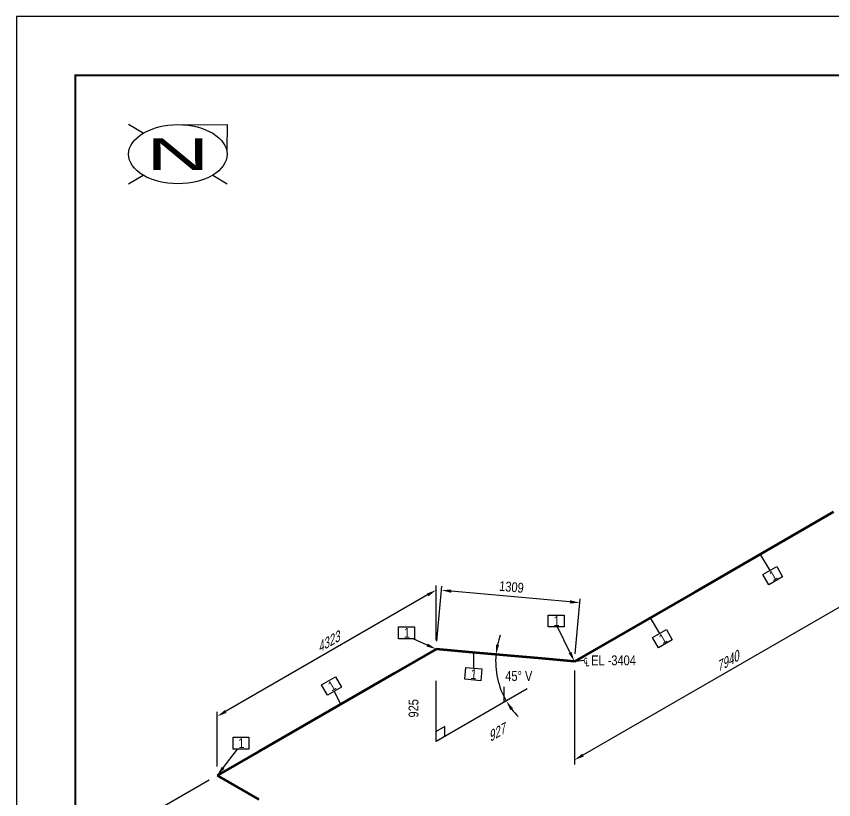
# Model space of a CAD drawing. Header units: millimetres. Extents: x 0 to 594, y 0 to 420.
# Drawn here: x 0 to 207.5, y 221.1 to 420 of the extents above; entities that cross this region are included whole.
import ezdxf
from ezdxf import colors
from ezdxf.entities.mleader import LeaderData, LeaderLine
from ezdxf.enums import TextEntityAlignment as Align
from ezdxf.math import Vec2, Vec3

# ---------------------------------------------------------------- set-up
doc = ezdxf.new("R2010")
doc.units = ezdxf.units.MM
doc.header["$LTSCALE"] = 0.25
for name, color, linetype in [('기울이기 상자', 7, 'Continuous'), ('주석', 7, 'Continuous'), ('치수', 1, 'Continuous')]:
    doc.layers.add(name, color=color, linetype=linetype)
doc.layers.add('파이프', color=3, linetype='Continuous', lineweight=70)
doc.styles.add('AdskIsoAnnotation', font='arial.ttf', dxfattribs={"width": 0.8, "height": 1})
doc.styles.add('AdskIsoMetric', font='arial.ttf', dxfattribs={"width": 0.8, "height": 2.5})
doc.styles.add('AdskIsoMetric-30', font='arial.ttf', dxfattribs={"width": 0.8, "height": 2.5})
doc.styles.add('AdskIsoMetric30', font='arial.ttf', dxfattribs={"width": 0.8, "oblique": 30, "height": 2.5})
doc.styles.get("Standard").update_dxf_attribs({"font": 'arial.ttf'})
doc.dimstyles.new('AdskIsoMetric', dxfattribs={"dimtxt": 2.5, "dimasz": 2.5, "dimexe": 1, "dimexo": 2, "dimgap": 0.8, "dimtad": 1, "dimdec": 0, "dimrnd": 1, "dimzin": 0, "dimdsep": 46, "dimtxsty": 'AdskIsoMetric', "dimcen": 0, "dimclrt": 7, "dimadec": 0, "dimazin": 0, "dimtfac": 1, "dimtdec": 0, "dimtmove": 1, "dimatfit": 3, "dimfxl": 0, "dimfrac": 2, "dimtolj": 1, "dimtzin": 0, "dimarcsym": 0})

# ---------------------------------------------------------------- blocks, each defined once
blk = doc.blocks.new('*D21')
at = {"layer": 'Defpoints', "color": 0}
for p in [(121.74, 257.99), (141.66, 256.2), (121.79, 253.91), (124.34, 246.2)]:
    blk.add_point(p, dxfattribs=at)
at = {"layer": '치수', "color": 0, "lineweight": -2}
for start, end in [(160.509, 167.6757), (174.8423, 210), (217.1666, 224.3333)]:
    blk.add_arc((141.66, 256.2), 20, start, end, dxfattribs=at)
at = {"layer": '치수', "color": 0}
for points in [[(122.53, 260.4), (121.71, 260.53), (121.74, 257.99)], [(125.38, 243.88), (126.07, 244.34), (124.34, 246.2)]]:
    blk.add_solid(points, dxfattribs=at)
at = {"layer": '치수', "color": 7, "insert": (127.53, 252.51), "char_height": 2.5, "attachment_point": 5, "style": 'AdskIsoMetric'}
blk.add_mtext('\\A1;45° V', dxfattribs=at)
blk = doc.blocks.new('*D24')
at = {"layer": 'Defpoints', "color": 0}
for p in [(50.96, 227.26), (100.4, 198.72), (87.41, 191.22)]:
    blk.add_point(p, dxfattribs=at)
at = {"layer": '치수', "color": 0, "lineweight": -2}
for p, q in [((48.96, 226.11), (36.97, 219.19)), ((40.14, 218.51), (85.24, 192.47)), ((98.4, 197.57), (86.41, 190.65))]:
    blk.add_line(p, q, dxfattribs=at)
at = {"layer": '치수', "color": 0}
for points in [[(40.35, 218.87), (39.93, 218.15), (37.97, 219.76)], [(85.45, 192.83), (85.03, 192.11), (87.41, 191.22)]]:
    blk.add_solid(points, dxfattribs=at)
at = {"layer": '치수', "color": 7, "insert": (64.96, 206.8), "char_height": 2.5, "attachment_point": 5, "rotation": 330, "style": 'AdskIsoMetric30'}
blk.add_mtext('\\A1;4238', dxfattribs=at)
blk = doc.blocks.new('*D25')
at = {"layer": 'Defpoints', "color": 0}
for p in [(106.56, 259.36), (50.96, 242.26), (50.96, 227.26)]:
    blk.add_point(p, dxfattribs=at)
at = {"layer": '치수', "color": 0, "lineweight": -2}
for p, q in [((106.56, 261.67), (106.56, 275.52)), ((104.4, 273.11), (53.13, 243.51)), ((50.96, 229.57), (50.96, 243.42))]:
    blk.add_line(p, q, dxfattribs=at)
at = {"layer": '치수', "color": 0}
for points in [[(104.19, 273.47), (104.61, 272.75), (106.56, 274.36)], [(52.92, 243.87), (53.34, 243.15), (50.96, 242.26)]]:
    blk.add_solid(points, dxfattribs=at)
at = {"layer": '치수', "color": 7, "insert": (78.98, 261.06), "char_height": 2.5, "attachment_point": 5, "rotation": 30, "style": 'AdskIsoMetric30'}
blk.add_mtext('\\A1;4323', dxfattribs=at)
blk = doc.blocks.new('*D26')
at = {"layer": 'Defpoints', "color": 0}
for p in [(107.91, 274.3), (106.56, 259.36), (141.66, 256.2)]:
    blk.add_point(p, dxfattribs=at)
at = {"layer": '치수', "color": 0, "lineweight": -2}
for p, q in [((106.74, 261.36), (108, 275.3)), ((140.52, 271.36), (110.4, 274.08)), ((141.84, 258.19), (143.1, 272.13))]:
    blk.add_line(p, q, dxfattribs=at)
at = {"layer": '치수', "color": 0}
for points in [[(110.44, 274.49), (110.36, 273.66), (107.91, 274.3)], [(140.56, 271.77), (140.48, 270.94), (143.01, 271.13)]]:
    blk.add_solid(points, dxfattribs=at)
at = {"layer": '치수', "color": 7, "insert": (125.68, 275.13), "char_height": 2.5, "attachment_point": 5, "rotation": 354.8423, "style": 'AdskIsoMetric'}
blk.add_mtext('\\A1;1309', dxfattribs=at)
blk = doc.blocks.new('*D27')
at = {"layer": 'Defpoints', "color": 0}
for p in [(218.06, 300.3), (141.66, 256.2), (141.65, 231.2)]:
    blk.add_point(p, dxfattribs=at)
at = {"layer": '치수', "color": 0, "lineweight": -2}
for p, q in [((218.06, 297.99), (218.05, 274.15)), ((215.89, 274.05), (143.82, 232.45)), ((141.66, 253.89), (141.65, 230.04))]:
    blk.add_line(p, q, dxfattribs=at)
at = {"layer": '치수', "color": 0}
for points in [[(215.68, 274.41), (216.1, 273.69), (218.05, 275.3)], [(143.61, 232.81), (144.03, 232.08), (141.65, 231.2)]]:
    blk.add_solid(points, dxfattribs=at)
at = {"layer": '치수', "color": 7, "insert": (180.29, 256.12), "char_height": 2.5, "attachment_point": 5, "rotation": 30, "style": 'AdskIsoMetric30'}
blk.add_mtext('\\A1;7940', dxfattribs=at)
blk = doc.blocks.new('*D39')
at = {"layer": 'Defpoints', "color": 0}
for p in [(141.66, 256.2), (106.56, 235.93), (106.56, 235.93)]:
    blk.add_point(p, dxfattribs=at)
at = {"layer": '치수', "color": 7, "insert": (121.69, 238.03), "char_height": 2.5, "attachment_point": 5, "rotation": 30, "style": 'AdskIsoMetric30'}
blk.add_mtext('\\A1;927', dxfattribs=at)
blk = doc.blocks.new('*D40')
at = {"layer": 'Defpoints', "color": 0}
for p in [(106.56, 259.36), (106.56, 259.36), (106.56, 235.93)]:
    blk.add_point(p, dxfattribs=at)
at = {"layer": '치수', "color": 7, "insert": (100.82, 244.33), "char_height": 2.5, "attachment_point": 5, "rotation": 90, "style": 'AdskIsoMetric-30'}
blk.add_mtext('\\A1;925', dxfattribs=at)
blk = doc.blocks.new('절곡부-2-Iso2DSkew90')
at = {"color": 0, "linetype": 'ByBlock', "lineweight": -2, "extrusion": (0, 0.816497, 0.57735)}
for p, q in [((10.61, 6.12), (0, 0)), ((0, 0), (10.61, -6.12)), ((0, 0), (0, 0))]:
    blk.add_line(p, q, dxfattribs=at)
blk = doc.blocks.new('절곡부-1-Iso2DSkew60')
at = {"color": 0, "linetype": 'ByBlock', "lineweight": -2, "extrusion": (0.707107, -0.408248, 0.57735)}
for p, q in [((0, 0), (-10.61, -6.12)), ((0, 0), (0, 0)), ((9.18, -0.84), (0, 0))]:
    blk.add_line(p, q, dxfattribs=at)
blk = doc.blocks.new('절곡부-3-Iso2DSkew90')
at = {"color": 0, "linetype": 'ByBlock', "lineweight": -2, "extrusion": (-0.707107, 0.408248, -0.57735)}
for p, q in [((10.61, 6.12), (0, 0)), ((0, 0), (-9.18, 0.84)), ((0, 0), (0, 0))]:
    blk.add_line(p, q, dxfattribs=at)
blk = doc.blocks.new('AnnoRect')
at = {"color": 0, "linetype": 'ByBlock', "lineweight": -2}
blk.add_wipeout([(-0.81, -0.6), (-0.81, 0.6), (0.81, 0.6), (0.81, -0.6)], dxfattribs=at)
blk.add_lwpolyline([(-0.81, -0.6), (-0.81, 0.6), (0.81, 0.6), (0.81, -0.6)], close=True, dxfattribs=at)
at = {"color": 0, "linetype": 'ByBlock', "lineweight": -2, "style": 'AdskIsoAnnotation', "width": 0.8}
blk.add_attdef('XX', text='', height=1, dxfattribs=at).set_placement((0, 0), align=Align.MIDDLE_CENTER)

msp = doc.modelspace()

# ---------------------------------------------------------------- hatches: boundary and pattern name
at = {"layer": '기울이기 상자', "extrusion": (-4.21129e-14, -1.34632e-13, -1)}
h = msp.add_hatch(dxfattribs=at)
h.set_pattern_fill('LINE', color=256, angle=90, style=0)
h.paths.add_polyline_path([(-121.677, 244.6575), (-123.8628, 245.9195), (-123.8628, 249.7695), (-121.677, 249.9668)], flags=0)

# ---------------------------------------------------------------- linework, layer by layer
at = {"color": 0, "linetype": 'ByBlock', "lineweight": 25}
for p, q in [((32.1612, 390.3033), (28.5, 392.5)), ((42, 392.476), (53.5, 392.5)), ((53.5, 392.5), (53.3884, 386)), ((28.5, 377.5), (32.1612, 379.6967)), ((49.8388, 379.6967), (53.5, 377.5))]:
    msp.add_line(p, q, dxfattribs=at)
at = {"color": 0, "linetype": 'ByBlock', "lineweight": -2}
msp.add_line((41, 385), (41, 385), dxfattribs=at)
msp.add_line((41, 385), (41, 385), dxfattribs=at)
msp.add_line((41, 385), (41, 385), dxfattribs=at)
msp.add_line((41, 385), (41, 385), dxfattribs=at)
msp.add_line((41, 385), (41, 385), dxfattribs=at)
at = {"color": 0, "linetype": 'ByBlock', "lineweight": 25}
msp.add_ellipse((41, 385), major_axis=(12.5, 0), ratio=0.6, dxfattribs=at)
at = {"layer": '기울이기 상자'}
msp.add_lwpolyline([(129.6297, 249.249), (106.562, 235.9309), (106.562, 251.3311)], dxfattribs=at)
at = {"layer": '기울이기 상자', "color": 1}
msp.add_lwpolyline([(108.7617, 237.2009), (108.7617, 239.7409), (106.562, 238.4709)], dxfattribs=at)
at = {"layer": '파이프'}
for points in [[(207.4522, 294.1798), (172.202, 273.8281)], [(172.202, 273.8281), (152.268, 262.3192)], [(132.4842, 257.0375), (115.7392, 258.5216)], [(95.9554, 253.2399), (61.5704, 233.3877)]]:
    msp.add_lwpolyline(points, dxfattribs=at)

# ---------------------------------------------------------------- block references
for name, p in [('절곡부-3-Iso2DSkew90', (141.6614, 256.1955)), ('절곡부-1-Iso2DSkew60', (106.562, 259.3637)), ('절곡부-2-Iso2DSkew90', (50.9638, 227.264))]:
    msp.add_blockref(name, p, dxfattribs=at)

# ---------------------------------------------------------------- texts
at = {"color": 0, "linetype": 'ByBlock', "lineweight": 40, "width": 2}
msp.add_text('N', height=8, dxfattribs=at).set_placement((41, 385), align=Align.MIDDLE_CENTER)
at = {"layer": '주석', "insert": (144, 255), "char_height": 2.5, "attachment_point": 7, "style": 'AdskIsoAnnotation'}
msp.add_mtext('{\\Q0;℄ EL -3404}', dxfattribs=at)

# ---------------------------------------------------------------- dimensions: what is measured, and where the dimension line sits
at = {"layer": '치수'}
for base, p1, p2, angle, text, override, picture, middle in [((141.6549, 231.1955), (218.0588, 300.3036), (141.6614, 256.1955), 210, '7940', {"dimtad": 0, "dimlfac": 90.003466, "dimtxsty": 'AdskIsoMetric30', "dimse1": 0, "dimse2": 0, "dimsd1": 0, "dimsd2": 0, "dimtmove": 1}, '*D27', (180.2942, 256.1204)), ((107.9105, 274.3029), (141.6614, 256.1955), (106.562, 259.3637), 174.842336, '1309', {"dimtad": 0, "dimlfac": 37.151967, "dimtxsty": 'AdskIsoMetric', "dimse1": 0, "dimse2": 0, "dimsd1": 0, "dimsd2": 0, "dimtmove": 1}, '*D26', (125.6777, 275.1293)), ((50.9638, 242.264), (106.562, 259.3637), (50.9638, 227.264), 210, '4323', {"dimtad": 0, "dimlfac": 67.341943, "dimtxsty": 'AdskIsoMetric30', "dimse1": 0, "dimse2": 0, "dimsd1": 0, "dimsd2": 0, "dimtmove": 1}, '*D25', (78.9829, 261.0577)), ((106.5611, 259.3632), (106.562, 235.9309), (106.562, 259.3637), 90, '925', {"dimtad": 0, "dimlfac": 39.457493, "dimtxsty": 'AdskIsoMetric-30', "dimse1": 1, "dimse2": 1, "dimsd1": 1, "dimsd2": 1, "dimtmove": 2}, '*D40', (100.8187, 244.3314)), ((106.562, 235.9299), (141.6614, 256.1955), (106.562, 235.9309), 210, '927', {"dimtad": 0, "dimlfac": 22.87351, "dimtxsty": 'AdskIsoMetric30', "dimse1": 1, "dimse2": 1, "dimsd1": 1, "dimsd2": 1, "dimtmove": 2}, '*D39', (121.692, 238.0344)), ((87.4061, 191.224), (50.9638, 227.264), (100.3965, 198.724), 330, '4238', {"dimtad": 0, "dimlfac": 74.255104, "dimtxsty": 'AdskIsoMetric30', "dimse1": 0, "dimse2": 0, "dimsd1": 0, "dimsd2": 0, "dimtmove": 1}, '*D24', (64.9569, 206.8029))]:
    dim = msp.add_linear_dim(base=base, p1=p1, p2=p2, angle=angle, text=text, dimstyle='AdskIsoMetric', override=override, dxfattribs=at)
    dim.commit()
    dim.dimension.update_dxf_attribs({"geometry": picture, "text_midpoint": middle, "dimtype": 160})
dim = msp.add_angular_dim_3p(base=(121.7924, 253.9101), center=(141.6614, 256.1955), p1=(124.3409, 246.1955), p2=(121.7424, 257.9935), text='45° V', dimstyle='AdskIsoMetric', override={"dimexe": 20, "dimexo": 0, "dimtad": 4, "dimtih": 0, "dimse1": 1, "dimse2": 1, "dimsd1": 0, "dimsd2": 0}, dxfattribs=at)
dim.commit()
dim.dimension.update_dxf_attribs({"geometry": '*D21', "text_midpoint": (127.5305, 252.5148), "dimtype": 165})

# ---------------------------------------------------------------- leaders
at = {"layer": '주석'}
ml = msp.add_multileader_mtext('Standard', dxfattribs=at)
ml.set_content('')
ml.set_leader_properties()
ml.build(insert=Vec2(0, 0))
ml.multileader.update_dxf_attribs({"dogleg_length": 0, "arrow_head_size": 0})
ctx = ml.context
ctx.base_point, ctx.arrow_head_size = Vec3(191.2297, 279.2873), 0
notes = []
notes.append((ctx, [(0, (1, 1, 0), (191.2297, 279.2873), (-1, 0), 0, [(0, [(188.772, 283.3948)], 0, [])])]))
ctx.mtext, ml.multileader.dxf.content_type = None, 0
ml = msp.add_multileader_mtext('Standard', dxfattribs=at)
ml.set_content('')
ml.set_leader_properties()
ml.build(insert=Vec2(0, 0))
ml.multileader.update_dxf_attribs({"dogleg_length": 0, "arrow_head_size": 0})
ctx = ml.context
ctx.base_point, ctx.arrow_head_size = Vec3(163.2293, 263.2871), 0
notes.append((ctx, [(0, (1, 1, 0), (163.2293, 263.2871), (-1, 0), 0, [(0, [(160.8438, 267.2705)], 0, [])])]))
ctx.mtext, ml.multileader.dxf.content_type = None, 0
ml = msp.add_multileader_mtext('Standard', dxfattribs=at)
ml.set_content('')
ml.set_leader_properties()
ml.build(insert=Vec2(0, 0))
ml.multileader.update_dxf_attribs({"dogleg_length": 0, "arrow_head_size": 2.5})
ctx = ml.context
ctx.base_point, ctx.arrow_head_size = Vec3(137.4, 265), 2.5
notes.append((ctx, [(0, (1, 1, 0), (137.4, 265), (-1, 0), 0, [(0, [(141.6614, 256.1955)], 0, [])])]))
ctx.mtext, ml.multileader.dxf.content_type = None, 0
ml = msp.add_multileader_mtext('Standard', dxfattribs=at)
ml.set_content('')
ml.set_leader_properties()
ml.build(insert=Vec2(0, 0))
ml.multileader.update_dxf_attribs({"dogleg_length": 0, "arrow_head_size": 2.5})
ctx = ml.context
ctx.base_point, ctx.arrow_head_size = Vec3(100.75, 262), 2.5
notes.append((ctx, [(0, (1, 1, 0), (100.75, 262), (-1, 0), 0, [(0, [(106.562, 259.3637)], 0, [])])]))
ctx.mtext, ml.multileader.dxf.content_type = None, 0
ml = msp.add_multileader_mtext('Standard', dxfattribs=at)
ml.set_content('')
ml.set_leader_properties()
ml.build(insert=Vec2(0, 0))
ml.multileader.update_dxf_attribs({"dogleg_length": 0, "arrow_head_size": 0})
ctx = ml.context
ctx.base_point, ctx.arrow_head_size = Vec3(116.012, 254.505), 0
notes.append((ctx, [(0, (1, 1, 0), (116.012, 254.505), (-1, 0), 0, [(0, [(116.0438, 258.4946)], 0, [])])]))
ctx.mtext, ml.multileader.dxf.content_type = None, 0
ml = msp.add_multileader_mtext('Standard', dxfattribs=at)
ml.set_content('')
ml.set_leader_properties()
ml.build(insert=Vec2(0, 0))
ml.multileader.update_dxf_attribs({"dogleg_length": 0, "arrow_head_size": 1.0647})
ctx = ml.context
ctx.base_point, ctx.arrow_head_size = Vec3(144, 256.5546), 1.0647
notes.append((ctx, [(0, (1, 1, 0), (144, 256.5546), (-1, 0), 0, [(0, [(141.6614, 256.1955)], 0, [])])]))
ctx.mtext, ml.multileader.dxf.content_type = None, 0
ml = msp.add_multileader_mtext('Standard', dxfattribs=at)
ml.set_content('')
ml.set_leader_properties()
ml.build(insert=Vec2(0, 0))
ml.multileader.update_dxf_attribs({"dogleg_length": 0, "arrow_head_size": 0})
ctx = ml.context
ctx.base_point, ctx.arrow_head_size = Vec3(80.6827, 248.6621), 0
notes.append((ctx, [(0, (1, 1, 0), (80.6827, 248.6621), (-1, 0), 0, [(0, [(82.3539, 245.3871)], 0, [])])]))
ctx.mtext, ml.multileader.dxf.content_type = None, 0
ml = msp.add_multileader_mtext('Standard', dxfattribs=at)
ml.set_content('')
ml.set_leader_properties()
ml.build(insert=Vec2(0, 0))
ml.multileader.update_dxf_attribs({"dogleg_length": 0, "arrow_head_size": 2.5})
ctx = ml.context
ctx.base_point, ctx.arrow_head_size = Vec3(56.125, 234), 2.5
notes.append((ctx, [(0, (1, 1, 0), (56.125, 234), (-1, 0), 0, [(0, [(50.9638, 227.264)], 0, [])])]))
ctx.mtext, ml.multileader.dxf.content_type = None, 0
for ctx, leaders in notes:
    for number, flags, end, landing, length, lines in leaders:
        leader = LeaderData()
        leader.index, (leader.has_last_leader_line, leader.has_dogleg_vector, leader.attachment_direction) = number, flags
        leader.last_leader_point, leader.dogleg_vector, leader.dogleg_length = Vec3(end), Vec3(landing), length
        for number, points, colour, breaks in lines:
            line = LeaderLine()
            line.index, line.vertices, line.color, line.breaks = number, Vec3.list(points), colors.encode_raw_color(colour), breaks
            leader.lines.append(line)
        ctx.leaders.append(leader)

# ---------------------------------------------------------------- next in the draw order: block references
ref = msp.add_blockref('AnnoRect', (192, 278), dxfattribs=dict(at, xscale=2.5, yscale=2.5, zscale=2.5, rotation=29.99999987804791))
ref.add_attrib('XX_001', '1', (192.0451, 276.5767), dxfattribs={"layer": '0', "color": 0, "linetype": 'ByBlock', "lineweight": -2, "height": 2.5, "rotation": 30, "style": 'AdskIsoAnnotation', "width": 0.8})
ref = msp.add_blockref('AnnoRect', (137.0238, 266.5), dxfattribs=dict(at, xscale=2.5, yscale=2.5, zscale=2.5))
ref.add_attrib('XX_001', '1', (136.3512, 265.2449), dxfattribs={"layer": '0', "color": 0, "linetype": 'ByBlock', "lineweight": -2, "height": 2.5, "style": 'AdskIsoAnnotation', "width": 0.8})
ref = msp.add_blockref('AnnoRect', (99.0238, 263.5), dxfattribs=dict(at, xscale=2.5, yscale=2.5, zscale=2.5))
ref.add_attrib('XX_001', '1', (98.3512, 262.2449), dxfattribs={"layer": '0', "color": 0, "linetype": 'ByBlock', "lineweight": -2, "height": 2.5, "style": 'AdskIsoAnnotation', "width": 0.8})
ref = msp.add_blockref('AnnoRect', (164, 262), dxfattribs=dict(at, xscale=2.5, yscale=2.5, zscale=2.5, rotation=29.99999987804791))
ref.add_attrib('XX_001', '1', (164.0451, 260.5767), dxfattribs={"layer": '0', "color": 0, "linetype": 'ByBlock', "lineweight": -2, "height": 2.5, "rotation": 30, "style": 'AdskIsoAnnotation', "width": 0.8})
ref = msp.add_blockref('AnnoRect', (116, 253), dxfattribs=dict(at, xscale=2.5, yscale=2.5, zscale=2.5, rotation=354.8423362878527))
ref.add_attrib('XX_001', '1', (115.2173, 251.8104), dxfattribs={"layer": '0', "color": 0, "linetype": 'ByBlock', "lineweight": -2, "height": 2.5, "rotation": 354.842336, "style": 'AdskIsoAnnotation', "width": 0.8})
ref = msp.add_blockref('AnnoRect', (80, 250), dxfattribs=dict(at, xscale=2.500000000000001, yscale=2.500000000000001, zscale=2.500000000000001, rotation=29.99999987814371))
ref.add_attrib('XX_001', '1', (80.0451, 248.5767), dxfattribs={"layer": '0', "color": 0, "linetype": 'ByBlock', "lineweight": -2, "height": 2.5, "rotation": 30, "style": 'AdskIsoAnnotation', "width": 0.8})
ref = msp.add_blockref('AnnoRect', (57.0238, 235.5), dxfattribs=dict(at, xscale=2.5, yscale=2.5, zscale=2.5))
ref.add_attrib('XX_001', '1', (56.3512, 234.2449), dxfattribs={"layer": '0', "color": 0, "linetype": 'ByBlock', "lineweight": -2, "height": 2.5, "style": 'AdskIsoAnnotation', "width": 0.8})

# ---------------------------------------------------------------- next in the draw order: linework, layer by layer
msp.add_lwpolyline([(0, 0), (594, 0), (594, 420), (0, 420)], close=True)
at = {"const_width": 0.5}
msp.add_lwpolyline([(15, 15), (579, 15), (579, 405), (15, 405)], close=True, dxfattribs=at)

doc.saveas('drawing.dxf')
